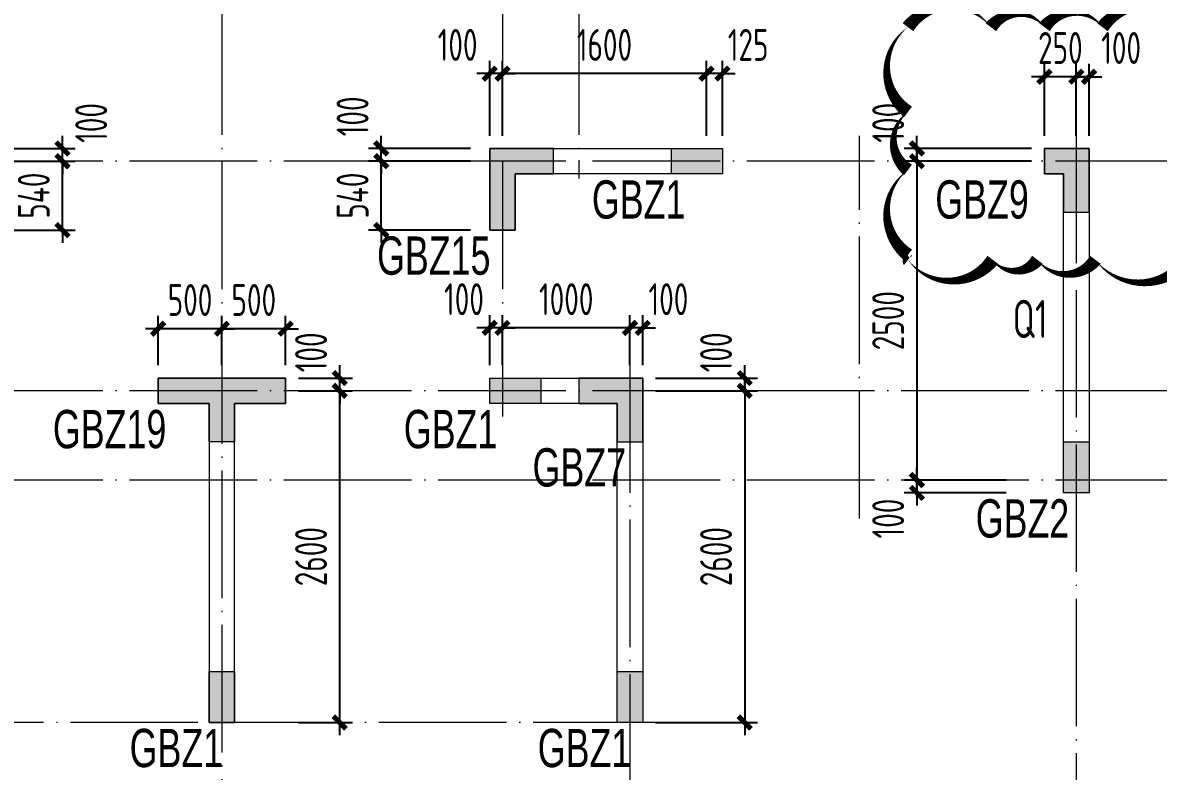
# Model space of a CAD drawing. Extents: x 5874492 to 7194610, y -939842 to -279257.
# Drawn here: x 6323649 to 6332553, y -764633 to -758765 of the extents above; entities that cross this region are included whole.
import ezdxf
from ezdxf.enums import TextEntityAlignment as Align

# ---------------------------------------------------------------- set-up
doc = ezdxf.new("R2010")
doc.units = 0
doc.header["$LTSCALE"] = 1000
doc.linetypes.add('DOTE', pattern=[2.42, 2, -0.2, 0.02, -0.2])
for name, color, linetype, lineweight in [('A-轴线-塔楼', 1, 'DOTE', 9), ('A-轴线-隔墙', 41, 'DOTE', 9), ('S-基础-HATCH', 251, 'Continuous', 20), ('S-墙柱-COLU', 50, 'Continuous', 20), ('S-墙柱-DIM', 3, 'Continuous', 20), ('S-墙柱-WALL', 6, 'Continuous', 20), ('S-墙柱-编号', 4, 'Continuous', 20), ('S-通用-TEXT', 7, 'Continuous', 20)]:
    doc.layers.add(name, color=color, linetype=linetype, lineweight=lineweight)
doc.layers.add('S-活动层-非打印1', color=170, linetype='Continuous', plot=False)
doc.styles.add('BW_Dim', font='Bweng.shx', dxfattribs={"width": 0.7, "bigfont": 'hztxt.shx'})
doc.styles.add('TSSD_Dimension', font='tssdeng.shx', dxfattribs={"width": 0.7, "bigfont": 'tssdchn.shx'})
doc.styles.add('TSSD_Rein', font='tssdeng.shx', dxfattribs={"width": 0.7, "bigfont": 'hztxt.shx'})
doc.dimstyles.new('TSSD_100_100', dxfattribs={"dimtxt": 250, "dimasz": 100, "dimexe": 100, "dimexo": 100, "dimgap": 100, "dimtad": 1, "dimdec": 0, "dimzin": 0, "dimdsep": 46, "dimtxsty": 'TSSD_Dimension', "dimblk": 'ARCHTICK', "dimcen": 0, "dimdle": 100, "dimclrt": 7, "dimadec": 0, "dimazin": 0, "dimtfac": 1, "dimtdec": 0, "dimtix": 1, "dimtmove": 2, "dimatfit": 0, "dimfxl": 0, "dimtolj": 1, "dimtzin": 0, "dimarcsym": 0})

# ---------------------------------------------------------------- blocks, each defined once
blk = doc.blocks.new('_ArchTick')
at = {"color": 0, "linetype": 'ByBlock', "const_width": 0.4}
blk.add_lwpolyline([(-0.5, -0.5), (0.5, 0.5)], dxfattribs=at)
blk = doc.blocks.new('*D1376')
at = {"layer": 'Defpoints', "color": 0, "transparency": 16777216}
for p in [(6330660.4, -762350.9), (6331460.4, -762350.9), (6331460.4, -762450.9)]:
    blk.add_point(p, dxfattribs=at)
at = {"layer": 'S-墙柱-DIM', "color": 0, "lineweight": -2, "transparency": 16777216}
for p, q in [((6330660.4, -762350.9), (6330660.4, -762250.9)), ((6331360.4, -762350.9), (6330560.4, -762350.9)), ((6330660.4, -762450.9), (6330660.4, -762350.9)), ((6331360.4, -762450.9), (6330560.4, -762450.9)), ((6330660.4, -762450.9), (6330660.4, -762550.9))]:
    blk.add_line(p, q, dxfattribs=at)
at = {"layer": 'S-墙柱-DIM', "color": 0, "lineweight": -2, "transparency": 16777216, "xscale": 100, "yscale": 100, "zscale": 100}
for p, rotation in [((6330660.4, -762350.9), 270), ((6330660.4, -762450.9), 90)]:
    blk.add_blockref('_ArchTick', p, dxfattribs=dict(at, rotation=rotation))
at = {"layer": 'S-墙柱-DIM', "color": 7, "transparency": 16777216, "insert": (6330435.4, -762652.5), "char_height": 250, "attachment_point": 5, "rotation": 90, "style": 'TSSD_Dimension'}
blk.add_mtext('\\A1;100', dxfattribs=at)
blk = doc.blocks.new('*D1377')
at = {"layer": 'Defpoints', "color": 0, "transparency": 16777216}
for p in [(6331660.4, -759850.9), (6330660.4, -762350.9), (6331460.4, -762350.9)]:
    blk.add_point(p, dxfattribs=at)
at = {"layer": 'S-墙柱-DIM', "color": 0, "lineweight": -2, "transparency": 16777216}
for p, q in [((6330660.4, -759750.9), (6330660.4, -762450.9)), ((6331560.4, -759850.9), (6330560.4, -759850.9)), ((6331360.4, -762350.9), (6330560.4, -762350.9))]:
    blk.add_line(p, q, dxfattribs=at)
at = {"layer": 'S-墙柱-DIM', "color": 0, "lineweight": -2, "transparency": 16777216, "xscale": 100, "yscale": 100, "zscale": 100}
for p, rotation in [((6330660.4, -759850.9), 90), ((6330660.4, -762350.9), 270)]:
    blk.add_blockref('_ArchTick', p, dxfattribs=dict(at, rotation=rotation))
at = {"layer": 'S-墙柱-DIM', "color": 7, "transparency": 16777216, "insert": (6330435.4, -761100.9), "char_height": 250, "attachment_point": 5, "rotation": 90, "style": 'TSSD_Dimension'}
blk.add_mtext('\\A1;2500', dxfattribs=at)
blk = doc.blocks.new('*D1378')
at = {"layer": 'Defpoints', "color": 0, "transparency": 16777216}
for p in [(6330660.4, -759750.9), (6331660.4, -759750.9), (6331660.4, -759850.9)]:
    blk.add_point(p, dxfattribs=at)
at = {"layer": 'S-墙柱-DIM', "color": 0, "lineweight": -2, "transparency": 16777216}
for p, q in [((6330660.4, -759750.9), (6330660.4, -759650.9)), ((6331560.4, -759750.9), (6330560.4, -759750.9)), ((6330660.4, -759850.9), (6330660.4, -759750.9)), ((6331560.4, -759850.9), (6330560.4, -759850.9)), ((6330660.4, -759850.9), (6330660.4, -759950.9))]:
    blk.add_line(p, q, dxfattribs=at)
at = {"layer": 'S-墙柱-DIM', "color": 0, "lineweight": -2, "transparency": 16777216, "xscale": 100, "yscale": 100, "zscale": 100}
for p, rotation in [((6330660.4, -759750.9), 270), ((6330660.4, -759850.9), 90)]:
    blk.add_blockref('_ArchTick', p, dxfattribs=dict(at, rotation=rotation))
at = {"layer": 'S-墙柱-DIM', "color": 7, "transparency": 16777216, "insert": (6330435.4, -759549.3), "char_height": 250, "attachment_point": 5, "rotation": 90, "style": 'TSSD_Dimension'}
blk.add_mtext('\\A1;100', dxfattribs=at)
blk = doc.blocks.new('*D1379')
at = {"layer": 'Defpoints', "color": 0, "transparency": 16777216}
for p in [(6331660.4, -759188.4), (6331660.4, -759750.9), (6331910.4, -759750.9)]:
    blk.add_point(p, dxfattribs=at)
at = {"layer": 'S-墙柱-DIM', "color": 0, "lineweight": -2, "transparency": 16777216}
for p, q in [((6331660.4, -759650.9), (6331660.4, -759088.4)), ((6331910.4, -759650.9), (6331910.4, -759088.4)), ((6331660.4, -759188.4), (6331560.4, -759188.4)), ((6331910.4, -759188.4), (6331660.4, -759188.4)), ((6331910.4, -759188.4), (6332010.4, -759188.4))]:
    blk.add_line(p, q, dxfattribs=at)
at = {"layer": 'S-墙柱-DIM', "color": 0, "lineweight": -2, "transparency": 16777216, "xscale": 100, "yscale": 100, "zscale": 100}
blk.add_blockref('_ArchTick', (6331660.4, -759188.4), dxfattribs=at)
at = {"layer": 'S-墙柱-DIM', "color": 0, "lineweight": -2, "transparency": 16777216, "xscale": 100, "yscale": 100, "zscale": 100, "rotation": 180}
blk.add_blockref('_ArchTick', (6331910.4, -759188.4), dxfattribs=at)
at = {"layer": 'S-墙柱-DIM', "color": 7, "transparency": 16777216, "insert": (6331785.4, -758963.4), "char_height": 250, "attachment_point": 5, "style": 'TSSD_Dimension'}
blk.add_mtext('\\A1;250', dxfattribs=at)
blk = doc.blocks.new('*D1380')
at = {"layer": 'Defpoints', "color": 0, "transparency": 16777216}
for p in [(6326460.4, -759850.9), (6327260.4, -759850.9), (6327260.4, -760390.9)]:
    blk.add_point(p, dxfattribs=at)
at = {"layer": 'S-墙柱-DIM', "color": 0, "lineweight": -2, "transparency": 16777216}
for p, q in [((6326460.4, -759850.9), (6326460.4, -759750.9)), ((6327160.4, -759850.9), (6326360.4, -759850.9)), ((6326460.4, -760390.9), (6326460.4, -759850.9)), ((6327160.4, -760390.9), (6326360.4, -760390.9)), ((6326460.4, -760390.9), (6326460.4, -760490.9))]:
    blk.add_line(p, q, dxfattribs=at)
at = {"layer": 'S-墙柱-DIM', "color": 0, "lineweight": -2, "transparency": 16777216, "xscale": 100, "yscale": 100, "zscale": 100}
for p, rotation in [((6326460.4, -759850.9), 270), ((6326460.4, -760390.9), 90)]:
    blk.add_blockref('_ArchTick', p, dxfattribs=dict(at, rotation=rotation))
at = {"layer": 'S-墙柱-DIM', "color": 7, "transparency": 16777216, "insert": (6326235.4, -760120.9), "char_height": 250, "attachment_point": 5, "rotation": 90, "style": 'TSSD_Dimension'}
blk.add_mtext('\\A1;540', dxfattribs=at)
blk = doc.blocks.new('*D1381')
at = {"layer": 'Defpoints', "color": 0, "transparency": 16777216}
for p in [(6326460.4, -759750.9), (6327260.4, -759750.9), (6327260.4, -759850.9)]:
    blk.add_point(p, dxfattribs=at)
at = {"layer": 'S-墙柱-DIM', "color": 0, "lineweight": -2, "transparency": 16777216}
for p, q in [((6326460.4, -759750.9), (6326460.4, -759650.9)), ((6327160.4, -759750.9), (6326360.4, -759750.9)), ((6326460.4, -759850.9), (6326460.4, -759750.9)), ((6327160.4, -759850.9), (6326360.4, -759850.9)), ((6326460.4, -759850.9), (6326460.4, -759950.9))]:
    blk.add_line(p, q, dxfattribs=at)
at = {"layer": 'S-墙柱-DIM', "color": 0, "lineweight": -2, "transparency": 16777216, "xscale": 100, "yscale": 100, "zscale": 100}
for p, rotation in [((6326460.4, -759750.9), 270), ((6326460.4, -759850.9), 90)]:
    blk.add_blockref('_ArchTick', p, dxfattribs=dict(at, rotation=rotation))
at = {"layer": 'S-墙柱-DIM', "color": 7, "transparency": 16777216, "insert": (6326235.4, -759499.3), "char_height": 250, "attachment_point": 5, "rotation": 90, "style": 'TSSD_Dimension'}
blk.add_mtext('\\A1;100', dxfattribs=at)
blk = doc.blocks.new('*D1382')
at = {"layer": 'Defpoints', "color": 0, "transparency": 16777216}
for p in [(6329010.4, -759164.3), (6329010.4, -759750.9), (6329135.4, -759750.9)]:
    blk.add_point(p, dxfattribs=at)
at = {"layer": 'S-墙柱-DIM', "color": 0, "lineweight": -2, "transparency": 16777216}
for p, q in [((6329010.4, -759650.9), (6329010.4, -759064.3)), ((6329135.4, -759650.9), (6329135.4, -759064.3)), ((6329010.4, -759164.3), (6328910.4, -759164.3)), ((6329135.4, -759164.3), (6329010.4, -759164.3)), ((6329135.4, -759164.3), (6329235.4, -759164.3))]:
    blk.add_line(p, q, dxfattribs=at)
at = {"layer": 'S-墙柱-DIM', "color": 0, "lineweight": -2, "transparency": 16777216, "xscale": 100, "yscale": 100, "zscale": 100}
blk.add_blockref('_ArchTick', (6329010.4, -759164.3), dxfattribs=at)
at = {"layer": 'S-墙柱-DIM', "color": 0, "lineweight": -2, "transparency": 16777216, "xscale": 100, "yscale": 100, "zscale": 100, "rotation": 180}
blk.add_blockref('_ArchTick', (6329135.4, -759164.3), dxfattribs=at)
at = {"layer": 'S-墙柱-DIM', "color": 7, "transparency": 16777216, "insert": (6329337, -758939.3), "char_height": 250, "attachment_point": 5, "style": 'TSSD_Dimension'}
blk.add_mtext('\\A1;125', dxfattribs=at)
blk = doc.blocks.new('*D1383')
at = {"layer": 'Defpoints', "color": 0, "transparency": 16777216}
for p in [(6327410.4, -759164.3), (6327410.4, -759750.9), (6329010.4, -759750.9)]:
    blk.add_point(p, dxfattribs=at)
at = {"layer": 'S-墙柱-DIM', "color": 0, "lineweight": -2, "transparency": 16777216}
for p, q in [((6327410.4, -759650.9), (6327410.4, -759064.3)), ((6329010.4, -759650.9), (6329010.4, -759064.3)), ((6329110.4, -759164.3), (6327310.4, -759164.3))]:
    blk.add_line(p, q, dxfattribs=at)
at = {"layer": 'S-墙柱-DIM', "color": 0, "lineweight": -2, "transparency": 16777216, "xscale": 100, "yscale": 100, "zscale": 100, "rotation": 180}
blk.add_blockref('_ArchTick', (6327410.4, -759164.3), dxfattribs=at)
at = {"layer": 'S-墙柱-DIM', "color": 0, "lineweight": -2, "transparency": 16777216, "xscale": 100, "yscale": 100, "zscale": 100}
blk.add_blockref('_ArchTick', (6329010.4, -759164.3), dxfattribs=at)
at = {"layer": 'S-墙柱-DIM', "color": 7, "transparency": 16777216, "insert": (6328210.4, -758939.3), "char_height": 250, "attachment_point": 5, "style": 'TSSD_Dimension'}
blk.add_mtext('\\A1;1600', dxfattribs=at)
blk = doc.blocks.new('*D1388')
at = {"layer": 'Defpoints', "color": 0, "transparency": 16777216}
for p in [(6328510.4, -761650.9), (6328510.4, -764250.9), (6329310.4, -764250.9)]:
    blk.add_point(p, dxfattribs=at)
at = {"layer": 'S-墙柱-DIM', "color": 0, "lineweight": -2, "transparency": 16777216}
for p, q in [((6329310.4, -761550.9), (6329310.4, -764350.9)), ((6328610.4, -761650.9), (6329410.4, -761650.9)), ((6328610.4, -764250.9), (6329410.4, -764250.9))]:
    blk.add_line(p, q, dxfattribs=at)
at = {"layer": 'S-墙柱-DIM', "color": 0, "lineweight": -2, "transparency": 16777216, "xscale": 100, "yscale": 100, "zscale": 100}
for p, rotation in [((6329310.4, -761650.9), 90), ((6329310.4, -764250.9), 270)]:
    blk.add_blockref('_ArchTick', p, dxfattribs=dict(at, rotation=rotation))
at = {"layer": 'S-墙柱-DIM', "color": 7, "transparency": 16777216, "insert": (6329085.4, -762950.9), "char_height": 250, "attachment_point": 5, "rotation": 90, "style": 'TSSD_Dimension'}
blk.add_mtext('\\A1;2600', dxfattribs=at)
blk = doc.blocks.new('*D1389')
at = {"layer": 'Defpoints', "color": 0, "transparency": 16777216}
for p in [(6328510.4, -761550.9), (6329310.4, -761550.9), (6328510.4, -761650.9)]:
    blk.add_point(p, dxfattribs=at)
at = {"layer": 'S-墙柱-DIM', "color": 0, "lineweight": -2, "transparency": 16777216}
for p, q in [((6329310.4, -761550.9), (6329310.4, -761450.9)), ((6328610.4, -761550.9), (6329410.4, -761550.9)), ((6329310.4, -761650.9), (6329310.4, -761550.9)), ((6328610.4, -761650.9), (6329410.4, -761650.9)), ((6329310.4, -761650.9), (6329310.4, -761750.9))]:
    blk.add_line(p, q, dxfattribs=at)
at = {"layer": 'S-墙柱-DIM', "color": 0, "lineweight": -2, "transparency": 16777216, "xscale": 100, "yscale": 100, "zscale": 100}
for p, rotation in [((6329310.4, -761550.9), 270), ((6329310.4, -761650.9), 90)]:
    blk.add_blockref('_ArchTick', p, dxfattribs=dict(at, rotation=rotation))
at = {"layer": 'S-墙柱-DIM', "color": 7, "transparency": 16777216, "insert": (6329085.4, -761349.3), "char_height": 250, "attachment_point": 5, "rotation": 90, "style": 'TSSD_Dimension'}
blk.add_mtext('\\A1;100', dxfattribs=at)
blk = doc.blocks.new('*D1390')
at = {"layer": 'Defpoints', "color": 0, "transparency": 16777216}
for p in [(6327310.4, -761157.7), (6327310.4, -761550.9), (6327410.3, -761550.9)]:
    blk.add_point(p, dxfattribs=at)
at = {"layer": 'S-墙柱-DIM', "color": 0, "lineweight": -2, "transparency": 16777216}
for p, q in [((6327310.4, -761450.9), (6327310.4, -761057.7)), ((6327410.3, -761450.9), (6327410.3, -761057.7)), ((6327310.4, -761157.7), (6327210.4, -761157.7)), ((6327410.3, -761157.7), (6327310.4, -761157.7)), ((6327410.3, -761157.7), (6327510.3, -761157.7))]:
    blk.add_line(p, q, dxfattribs=at)
at = {"layer": 'S-墙柱-DIM', "color": 0, "lineweight": -2, "transparency": 16777216, "xscale": 100, "yscale": 100, "zscale": 100}
blk.add_blockref('_ArchTick', (6327310.4, -761157.7), dxfattribs=at)
at = {"layer": 'S-墙柱-DIM', "color": 0, "lineweight": -2, "transparency": 16777216, "xscale": 100, "yscale": 100, "zscale": 100, "rotation": 180}
blk.add_blockref('_ArchTick', (6327410.3, -761157.7), dxfattribs=at)
at = {"layer": 'S-墙柱-DIM', "color": 7, "transparency": 16777216, "insert": (6327108.8, -760932.7), "char_height": 250, "attachment_point": 5, "style": 'TSSD_Dimension'}
blk.add_mtext('\\A1;100', dxfattribs=at)
blk = doc.blocks.new('*D1391')
at = {"layer": 'Defpoints', "color": 0, "transparency": 16777216}
for p in [(6327410.3, -761157.7), (6327410.3, -761550.9), (6328410.4, -761550.9)]:
    blk.add_point(p, dxfattribs=at)
at = {"layer": 'S-墙柱-DIM', "color": 0, "lineweight": -2, "transparency": 16777216}
for p, q in [((6327410.3, -761450.9), (6327410.3, -761057.7)), ((6328410.4, -761450.9), (6328410.4, -761057.7)), ((6328510.4, -761157.7), (6327310.3, -761157.7))]:
    blk.add_line(p, q, dxfattribs=at)
at = {"layer": 'S-墙柱-DIM', "color": 0, "lineweight": -2, "transparency": 16777216, "xscale": 100, "yscale": 100, "zscale": 100, "rotation": 180}
blk.add_blockref('_ArchTick', (6327410.3, -761157.7), dxfattribs=at)
at = {"layer": 'S-墙柱-DIM', "color": 0, "lineweight": -2, "transparency": 16777216, "xscale": 100, "yscale": 100, "zscale": 100}
blk.add_blockref('_ArchTick', (6328410.4, -761157.7), dxfattribs=at)
at = {"layer": 'S-墙柱-DIM', "color": 7, "transparency": 16777216, "insert": (6327910.4, -760932.7), "char_height": 250, "attachment_point": 5, "style": 'TSSD_Dimension'}
blk.add_mtext('\\A1;1000', dxfattribs=at)
blk = doc.blocks.new('*D1392')
at = {"layer": 'Defpoints', "color": 0, "transparency": 16777216}
for p in [(6328410.4, -761157.7), (6328410.4, -761550.9), (6328510.4, -761550.9)]:
    blk.add_point(p, dxfattribs=at)
at = {"layer": 'S-墙柱-DIM', "color": 0, "lineweight": -2, "transparency": 16777216}
for p, q in [((6328410.4, -761450.9), (6328410.4, -761057.7)), ((6328510.4, -761450.9), (6328510.4, -761057.7)), ((6328410.4, -761157.7), (6328310.4, -761157.7)), ((6328510.4, -761157.7), (6328410.4, -761157.7)), ((6328510.4, -761157.7), (6328610.4, -761157.7))]:
    blk.add_line(p, q, dxfattribs=at)
at = {"layer": 'S-墙柱-DIM', "color": 0, "lineweight": -2, "transparency": 16777216, "xscale": 100, "yscale": 100, "zscale": 100}
blk.add_blockref('_ArchTick', (6328410.4, -761157.7), dxfattribs=at)
at = {"layer": 'S-墙柱-DIM', "color": 0, "lineweight": -2, "transparency": 16777216, "xscale": 100, "yscale": 100, "zscale": 100, "rotation": 180}
blk.add_blockref('_ArchTick', (6328510.4, -761157.7), dxfattribs=at)
at = {"layer": 'S-墙柱-DIM', "color": 7, "transparency": 16777216, "insert": (6328712, -760932.7), "char_height": 250, "attachment_point": 5, "style": 'TSSD_Dimension'}
blk.add_mtext('\\A1;100', dxfattribs=at)
blk = doc.blocks.new('*D1393')
at = {"layer": 'Defpoints', "color": 0, "transparency": 16777216}
for p in [(6325710.4, -761650.9), (6326134.5, -761650.9), (6325710.4, -764250.9)]:
    blk.add_point(p, dxfattribs=at)
at = {"layer": 'S-墙柱-DIM', "color": 0, "lineweight": -2, "transparency": 16777216}
for p, q in [((6326134.5, -764350.9), (6326134.5, -761550.9)), ((6325810.4, -761650.9), (6326234.5, -761650.9)), ((6325810.4, -764250.9), (6326234.5, -764250.9))]:
    blk.add_line(p, q, dxfattribs=at)
at = {"layer": 'S-墙柱-DIM', "color": 0, "lineweight": -2, "transparency": 16777216, "xscale": 100, "yscale": 100, "zscale": 100}
for p, rotation in [((6326134.5, -761650.9), 90), ((6326134.5, -764250.9), 270)]:
    blk.add_blockref('_ArchTick', p, dxfattribs=dict(at, rotation=rotation))
at = {"layer": 'S-墙柱-DIM', "color": 7, "transparency": 16777216, "insert": (6325909.5, -762950.9), "char_height": 250, "attachment_point": 5, "rotation": 90, "style": 'TSSD_Dimension'}
blk.add_mtext('\\A1;2600', dxfattribs=at)
blk = doc.blocks.new('*D1394')
at = {"layer": 'Defpoints', "color": 0, "transparency": 16777216}
for p in [(6325710.4, -761550.9), (6326134.5, -761550.9), (6325710.4, -761650.9)]:
    blk.add_point(p, dxfattribs=at)
at = {"layer": 'S-墙柱-DIM', "color": 0, "lineweight": -2, "transparency": 16777216}
for p, q in [((6326134.5, -761550.9), (6326134.5, -761450.9)), ((6325810.4, -761550.9), (6326234.5, -761550.9)), ((6326134.5, -761650.9), (6326134.5, -761550.9)), ((6325810.4, -761650.9), (6326234.5, -761650.9)), ((6326134.5, -761650.9), (6326134.5, -761750.9))]:
    blk.add_line(p, q, dxfattribs=at)
at = {"layer": 'S-墙柱-DIM', "color": 0, "lineweight": -2, "transparency": 16777216, "xscale": 100, "yscale": 100, "zscale": 100}
for p, rotation in [((6326134.5, -761550.9), 270), ((6326134.5, -761650.9), 90)]:
    blk.add_blockref('_ArchTick', p, dxfattribs=dict(at, rotation=rotation))
at = {"layer": 'S-墙柱-DIM', "color": 7, "transparency": 16777216, "insert": (6325909.5, -761349.3), "char_height": 250, "attachment_point": 5, "rotation": 90, "style": 'TSSD_Dimension'}
blk.add_mtext('\\A1;100', dxfattribs=at)
blk = doc.blocks.new('*D1395')
at = {"layer": 'Defpoints', "color": 0, "transparency": 16777216}
for p in [(6325210.4, -761164.1), (6325210.4, -761550.9), (6325710.4, -761550.9)]:
    blk.add_point(p, dxfattribs=at)
at = {"layer": 'S-墙柱-DIM', "color": 0, "lineweight": -2, "transparency": 16777216}
for p, q in [((6325210.4, -761450.9), (6325210.4, -761064.1)), ((6325710.4, -761450.9), (6325710.4, -761064.1)), ((6325210.4, -761164.1), (6325110.4, -761164.1)), ((6325710.4, -761164.1), (6325210.4, -761164.1)), ((6325710.4, -761164.1), (6325810.4, -761164.1))]:
    blk.add_line(p, q, dxfattribs=at)
at = {"layer": 'S-墙柱-DIM', "color": 0, "lineweight": -2, "transparency": 16777216, "xscale": 100, "yscale": 100, "zscale": 100}
blk.add_blockref('_ArchTick', (6325210.4, -761164.1), dxfattribs=at)
at = {"layer": 'S-墙柱-DIM', "color": 0, "lineweight": -2, "transparency": 16777216, "xscale": 100, "yscale": 100, "zscale": 100, "rotation": 180}
blk.add_blockref('_ArchTick', (6325710.4, -761164.1), dxfattribs=at)
at = {"layer": 'S-墙柱-DIM', "color": 7, "transparency": 16777216, "insert": (6325460.4, -760939.1), "char_height": 250, "attachment_point": 5, "style": 'TSSD_Dimension'}
blk.add_mtext('\\A1;500', dxfattribs=at)
blk = doc.blocks.new('*D1396')
at = {"layer": 'Defpoints', "color": 0, "transparency": 16777216}
for p in [(6324710.4, -761164.1), (6324710.4, -761550.9), (6325210.4, -761550.9)]:
    blk.add_point(p, dxfattribs=at)
at = {"layer": 'S-墙柱-DIM', "color": 0, "lineweight": -2, "transparency": 16777216}
for p, q in [((6324710.4, -761450.9), (6324710.4, -761064.1)), ((6325210.4, -761450.9), (6325210.4, -761064.1)), ((6324710.4, -761164.1), (6324610.4, -761164.1)), ((6325210.4, -761164.1), (6324710.4, -761164.1)), ((6325210.4, -761164.1), (6325310.4, -761164.1))]:
    blk.add_line(p, q, dxfattribs=at)
at = {"layer": 'S-墙柱-DIM', "color": 0, "lineweight": -2, "transparency": 16777216, "xscale": 100, "yscale": 100, "zscale": 100}
blk.add_blockref('_ArchTick', (6324710.4, -761164.1), dxfattribs=at)
at = {"layer": 'S-墙柱-DIM', "color": 0, "lineweight": -2, "transparency": 16777216, "xscale": 100, "yscale": 100, "zscale": 100, "rotation": 180}
blk.add_blockref('_ArchTick', (6325210.4, -761164.1), dxfattribs=at)
at = {"layer": 'S-墙柱-DIM', "color": 7, "transparency": 16777216, "insert": (6324960.4, -760939.1), "char_height": 250, "attachment_point": 5, "style": 'TSSD_Dimension'}
blk.add_mtext('\\A1;500', dxfattribs=at)
blk = doc.blocks.new('*D1406')
at = {"layer": 'Defpoints', "color": 0, "transparency": 16777216}
for p in [(6323160.4, -759850.9), (6323960.4, -759850.9), (6323160.4, -760390.9)]:
    blk.add_point(p, dxfattribs=at)
at = {"layer": 'S-墙柱-DIM', "color": 0, "lineweight": -2, "transparency": 16777216}
for p, q in [((6323960.4, -759850.9), (6323960.4, -759750.9)), ((6323260.4, -759850.9), (6324060.4, -759850.9)), ((6323960.4, -760390.9), (6323960.4, -759850.9)), ((6323260.4, -760390.9), (6324060.4, -760390.9)), ((6323960.4, -760390.9), (6323960.4, -760490.9))]:
    blk.add_line(p, q, dxfattribs=at)
at = {"layer": 'S-墙柱-DIM', "color": 0, "lineweight": -2, "transparency": 16777216, "xscale": 100, "yscale": 100, "zscale": 100}
for p, rotation in [((6323960.4, -759850.9), 270), ((6323960.4, -760390.9), 90)]:
    blk.add_blockref('_ArchTick', p, dxfattribs=dict(at, rotation=rotation))
at = {"layer": 'S-墙柱-DIM', "color": 7, "transparency": 16777216, "insert": (6323735.4, -760120.9), "char_height": 250, "attachment_point": 5, "rotation": 90, "style": 'TSSD_Dimension'}
blk.add_mtext('\\A1;540', dxfattribs=at)
blk = doc.blocks.new('*D1407')
at = {"layer": 'Defpoints', "color": 0, "transparency": 16777216}
for p in [(6323160.4, -759750.9), (6323960.4, -759750.9), (6323160.4, -759850.9)]:
    blk.add_point(p, dxfattribs=at)
at = {"layer": 'S-墙柱-DIM', "color": 0, "lineweight": -2, "transparency": 16777216}
for p, q in [((6323960.4, -759750.9), (6323960.4, -759650.9)), ((6323260.4, -759750.9), (6324060.4, -759750.9)), ((6323960.4, -759850.9), (6323960.4, -759750.9)), ((6323260.4, -759850.9), (6324060.4, -759850.9)), ((6323960.4, -759850.9), (6323960.4, -759950.9))]:
    blk.add_line(p, q, dxfattribs=at)
at = {"layer": 'S-墙柱-DIM', "color": 0, "lineweight": -2, "transparency": 16777216, "xscale": 100, "yscale": 100, "zscale": 100}
for p, rotation in [((6323960.4, -759750.9), 270), ((6323960.4, -759850.9), 90)]:
    blk.add_blockref('_ArchTick', p, dxfattribs=dict(at, rotation=rotation))
at = {"layer": 'S-墙柱-DIM', "color": 7, "transparency": 16777216, "insert": (6324185.4, -759550.9), "char_height": 250, "attachment_point": 5, "rotation": 90, "style": 'TSSD_Dimension'}
blk.add_mtext('\\A1;100', dxfattribs=at)
blk = doc.blocks.new('*D1643')
at = {"layer": 'Defpoints', "color": 0, "transparency": 16777216}
for p in [(6327310.4, -759164.3), (6327310.4, -759750.9), (6327410.4, -759750.9)]:
    blk.add_point(p, dxfattribs=at)
at = {"layer": 'S-墙柱-DIM', "color": 0, "lineweight": -2, "transparency": 16777216}
for p, q in [((6327310.4, -759650.9), (6327310.4, -759064.3)), ((6327410.4, -759650.9), (6327410.4, -759064.3)), ((6327310.4, -759164.3), (6327210.4, -759164.3)), ((6327410.4, -759164.3), (6327310.4, -759164.3)), ((6327410.4, -759164.3), (6327510.4, -759164.3))]:
    blk.add_line(p, q, dxfattribs=at)
at = {"layer": 'S-墙柱-DIM', "color": 0, "lineweight": -2, "transparency": 16777216, "xscale": 100, "yscale": 100, "zscale": 100}
blk.add_blockref('_ArchTick', (6327310.4, -759164.3), dxfattribs=at)
at = {"layer": 'S-墙柱-DIM', "color": 0, "lineweight": -2, "transparency": 16777216, "xscale": 100, "yscale": 100, "zscale": 100, "rotation": 180}
blk.add_blockref('_ArchTick', (6327410.4, -759164.3), dxfattribs=at)
at = {"layer": 'S-墙柱-DIM', "color": 7, "transparency": 16777216, "insert": (6327058.8, -758939.3), "char_height": 250, "attachment_point": 5, "style": 'TSSD_Dimension'}
blk.add_mtext('\\A1;100', dxfattribs=at)
blk = doc.blocks.new('*D1644')
at = {"layer": 'Defpoints', "color": 0, "transparency": 16777216}
for p in [(6331910.4, -759188.4), (6331910.4, -759750.9), (6332010.4, -759750.9)]:
    blk.add_point(p, dxfattribs=at)
at = {"layer": 'S-墙柱-DIM', "color": 0, "lineweight": -2, "transparency": 16777216}
for p, q in [((6331910.4, -759650.9), (6331910.4, -759088.4)), ((6332010.4, -759650.9), (6332010.4, -759088.4)), ((6331910.4, -759188.4), (6331810.4, -759188.4)), ((6332010.4, -759188.4), (6331910.4, -759188.4)), ((6332010.4, -759188.4), (6332110.4, -759188.4))]:
    blk.add_line(p, q, dxfattribs=at)
at = {"layer": 'S-墙柱-DIM', "color": 0, "lineweight": -2, "transparency": 16777216, "xscale": 100, "yscale": 100, "zscale": 100}
blk.add_blockref('_ArchTick', (6331910.4, -759188.4), dxfattribs=at)
at = {"layer": 'S-墙柱-DIM', "color": 0, "lineweight": -2, "transparency": 16777216, "xscale": 100, "yscale": 100, "zscale": 100, "rotation": 180}
blk.add_blockref('_ArchTick', (6332010.4, -759188.4), dxfattribs=at)
at = {"layer": 'S-墙柱-DIM', "color": 7, "transparency": 16777216, "insert": (6332262, -758963.4), "char_height": 250, "attachment_point": 5, "style": 'TSSD_Dimension'}
blk.add_mtext('\\A1;100', dxfattribs=at)
blk = doc.blocks.new('ZHOUWANG3')
at = {"layer": 'A-轴线-塔楼', "linetype": 'DOTE', "ltscale": 0.5}
for p, q in [((118951.9, 248942.1), (118951.9, 226833.6)), ((121151.8, 248942.1), (121151.8, 239686.4)), ((121751.8, 248942.1), (121751.8, 241549.6)), ((125651.9, 241886.4), (125651.9, 226833.6)), ((139798.4, 241686.4), (85361.6, 241686.4)), ((122151.9, 240086.4), (122151.9, 225988.1)), ((139798.4, 239886.4), (85361.6, 239886.4)), ((139798.4, 239186.4), (85361.6, 239186.4))]:
    blk.add_line(p, q, dxfattribs=at)
at = {"layer": 'A-轴线-隔墙', "ltscale": 0.5}
for p, q in [((123951.9, 238886.4), (123951.9, 241886.4)), ((122393.7, 237286.4), (101607.8, 237286.4))]:
    blk.add_line(p, q, dxfattribs=at)

msp = doc.modelspace()

# ---------------------------------------------------------------- hatches: boundary and pattern name
at = {"layer": 'S-基础-HATCH'}
for points in [[(6327510.4, -759950.9), (6327810.4, -759950.9), (6327810.4, -759750.9), (6327310.4, -759750.9), (6327310.4, -760390.9), (6327510.4, -760390.9)], [(6328735.4, -759750.9), (6329135.4, -759750.9), (6329135.4, -759950.9), (6328735.4, -759950.9)], [(6331660.4, -759750.9), (6331660.4, -759950.9), (6331810.4, -759950.9), (6331810.4, -760250.9), (6332010.4, -760250.9), (6332010.4, -759750.9)], [(6325710.4, -761550.9), (6325710.4, -761750.9), (6325310.4, -761750.9), (6325310.4, -762050.9), (6325110.4, -762050.9), (6325110.4, -761750.9), (6324710.4, -761750.9), (6324710.4, -761550.9)], [(6327310.4, -761750.9), (6327310.4, -761550.9), (6327710.4, -761550.9), (6327710.4, -761750.9)], [(6328310.4, -761750.9), (6328310.4, -762050.9), (6328510.4, -762050.9), (6328510.4, -761550.9), (6328010.4, -761550.9), (6328010.4, -761750.9)], [(6332010.4, -762050.9), (6332010.4, -762450.9), (6331810.4, -762450.9), (6331810.4, -762050.9)], [(6325310.4, -764250.9), (6325110.4, -764250.9), (6325110.4, -763850.9), (6325310.4, -763850.9)], [(6328510.4, -763850.9), (6328510.4, -764250.9), (6328310.4, -764250.9), (6328310.4, -763850.9)]]:
    msp.add_hatch(color=256, dxfattribs=at).paths.add_polyline_path(points)

# ---------------------------------------------------------------- linework, layer by layer
at = {"layer": 'S-墙柱-COLU'}
for points in [[(6327510.4, -759950.9), (6327810.4, -759950.9), (6327810.4, -759750.9), (6327310.4, -759750.9), (6327310.4, -760390.9), (6327510.4, -760390.9)], [(6328735.4, -759750.9), (6329135.4, -759750.9), (6329135.4, -759950.9), (6328735.4, -759950.9)], [(6331810.4, -759950.9), (6331810.4, -760250.9), (6332010.4, -760250.9), (6332010.4, -759750.9), (6331660.4, -759750.9), (6331660.4, -759950.9)], [(6325710.4, -761550.9), (6325710.4, -761750.9), (6325310.4, -761750.9), (6325310.4, -762050.9), (6325110.4, -762050.9), (6325110.4, -761750.9), (6324710.4, -761750.9), (6324710.4, -761550.9)], [(6327310.4, -761750.9), (6327310.4, -761550.9), (6327710.4, -761550.9), (6327710.4, -761750.9)], [(6328310.4, -761750.9), (6328310.4, -762050.9), (6328510.4, -762050.9), (6328510.4, -761550.9), (6328010.4, -761550.9), (6328010.4, -761750.9)], [(6332010.4, -762050.9), (6332010.4, -762450.9), (6331810.4, -762450.9), (6331810.4, -762050.9)], [(6325310.4, -764250.9), (6325110.4, -764250.9), (6325110.4, -763850.9), (6325310.4, -763850.9)], [(6328510.4, -763850.9), (6328510.4, -764250.9), (6328310.4, -764250.9), (6328310.4, -763850.9)]]:
    msp.add_lwpolyline(points, close=True, dxfattribs=at)
at = {"layer": 'S-墙柱-WALL'}
for points in [[(6329135.4, -759750.9), (6329135.4, -759950.9), (6327510.4, -759950.9), (6327510.4, -760390.9), (6327310.4, -760390.9), (6327310.4, -759750.9)], [(6332010.4, -762450.9), (6331810.4, -762450.9), (6331810.4, -759950.9), (6331660.4, -759950.9), (6331660.4, -759750.9), (6332010.4, -759750.9)], [(6325110.4, -764250.9), (6325310.4, -764250.9), (6325310.4, -761750.9), (6325710.4, -761750.9), (6325710.4, -761550.9), (6324710.4, -761550.9), (6324710.4, -761750.9), (6325110.4, -761750.9)], [(6328310.4, -761750.9), (6327310.4, -761750.9), (6327310.4, -761550.9), (6328510.4, -761550.9), (6328510.4, -764250.9), (6328310.4, -764250.9)]]:
    msp.add_lwpolyline(points, close=True, dxfattribs=at)
at = {"layer": 'S-活动层-非打印1'}
msp.add_lwpolyline([(6330590.2, -758799.9, 0, 105, 0.5), (6330590.2, -759464.9, 0, 105, 0.5), (6330590.2, -759919.9, 0, 105, 0.5), (6330590.2, -760584.9, 0, 105, 0.5), (6330590.2, -760623.9, 0, 105, 0.5), (6331255.2, -760623.9, 0, 105, 0.5), (6331605.2, -760623.9, 0, 105, 0.5), (6332060.2, -760623.9, 0, 105, 0.5), (6332780.4, -760623.9, 0, 105, 0.5), (6332780.4, -760273.9, 0, 105, 0.5), (6332780.4, -759853.9, 0, 105, 0.5), (6332780.4, -759293.9, 0, 105, 0.5), (6332780.4, -758799.9, 0, 105, 0.5), (6332115.4, -758799.9, 0, 105, 0.5), (6331660.4, -758799.9, 0, 105, 0.5), (6331240.4, -758799.9, 0, 105, 0.5)], format="xyseb", close=True, dxfattribs=at)

# ---------------------------------------------------------------- block references
msp.add_blockref('ZHOUWANG3', (6206258.5, -1001537.3))

# ---------------------------------------------------------------- texts
at = {"layer": 'S-墙柱-编号', "style": 'TSSD_Rein', "width": 0.7}
msp.add_text('Q1', height=300, dxfattribs=at).set_placement((6331410.9, -761237.2))
at = {"layer": 'S-通用-TEXT', "style": 'BW_Dim', "width": 0.7}
for s, p in [('GBZ1', (6328112, -760000.9)), ('GBZ9', (6330804.7, -760000.9)), ('GBZ15', (6326427, -760440.9)), ('GBZ19', (6323885.1, -761800.9)), ('GBZ1', (6326637, -761800.9)), ('GBZ7', (6327646.6, -762100.9)), ('GBZ2', (6331121.6, -762500.9)), ('GBZ1', (6324487, -764300.9)), ('GBZ1', (6327687, -764300.9))]:
    msp.add_text(s, height=300, dxfattribs=at).set_placement(p, align=Align.TOP_LEFT)

# ---------------------------------------------------------------- dimensions: what is measured, and where the dimension line sits
at = {"layer": 'S-墙柱-DIM'}
for base, p1, p2, angle, picture, middle in [((6327310.4, -759164.3), (6327410.4, -759750.9), (6327310.4, -759750.9), 180, '*D1643', (6327058.8, -758939.3)), ((6329010.4, -759164.3), (6329135.4, -759750.9), (6329010.4, -759750.9), 180, '*D1382', (6329337, -758939.3)), ((6331910.4, -759188.4), (6332010.4, -759750.9), (6331910.4, -759750.9), 180, '*D1644', (6332262, -758963.4)), ((6326460.4, -759750.9), (6327260.4, -759850.9), (6327260.4, -759750.9), 90, '*D1381', (6326235.4, -759499.3)), ((6323960.4, -759750.9), (6323160.4, -759850.9), (6323160.4, -759750.9), 90, '*D1407', (6324185.4, -759550.9)), ((6330660.4, -759750.9), (6331660.4, -759850.9), (6331660.4, -759750.9), 90, '*D1378', (6330435.4, -759549.3)), ((6327310.4, -761157.7), (6327410.3, -761550.9), (6327310.4, -761550.9), 180, '*D1390', (6327108.8, -760932.7)), ((6328410.4, -761157.7), (6328510.4, -761550.9), (6328410.4, -761550.9), 180, '*D1392', (6328712, -760932.7)), ((6326134.5, -761550.9), (6325710.4, -761650.9), (6325710.4, -761550.9), 90, '*D1394', (6325909.5, -761349.3)), ((6329310.4, -761550.9), (6328510.4, -761650.9), (6328510.4, -761550.9), 90, '*D1389', (6329085.4, -761349.3)), ((6330660.4, -762350.9), (6331460.4, -762450.9), (6331460.4, -762350.9), 90, '*D1376', (6330435.4, -762652.5))]:
    dim = msp.add_linear_dim(base=base, p1=p1, p2=p2, angle=angle, dimstyle='TSSD_100_100', dxfattribs=at)
    dim.commit()
    dim.dimension.update_dxf_attribs({"geometry": picture, "text_midpoint": middle, "dimtype": 128})
for base, p1, p2, angle, picture, middle in [((6327410.4, -759164.3), (6329010.4, -759750.9), (6327410.4, -759750.9), 180, '*D1383', (6328210.4, -758939.3)), ((6331660.4, -759188.4), (6331910.4, -759750.9), (6331660.4, -759750.9), 180, '*D1379', (6331785.4, -758963.4)), ((6323960.4, -759850.9), (6323160.4, -760390.9), (6323160.4, -759850.9), 90, '*D1406', (6323735.4, -760120.9)), ((6326460.4, -759850.9), (6327260.4, -760390.9), (6327260.4, -759850.9), 90, '*D1380', (6326235.4, -760120.9)), ((6330660.4, -762350.9), (6331660.4, -759850.9), (6331460.4, -762350.9), 90, '*D1377', (6330435.4, -761100.9)), ((6324710.4, -761164.1), (6325210.4, -761550.9), (6324710.4, -761550.9), 180, '*D1396', (6324960.4, -760939.1)), ((6325210.4, -761164.1), (6325710.4, -761550.9), (6325210.4, -761550.9), 180, '*D1395', (6325460.4, -760939.1)), ((6327410.3, -761157.7), (6328410.4, -761550.9), (6327410.3, -761550.9), 180, '*D1391', (6327910.4, -760932.7)), ((6326134.5, -761650.9), (6325710.4, -764250.9), (6325710.4, -761650.9), 90, '*D1393', (6325909.5, -762950.9)), ((6329310.4, -764250.9), (6328510.4, -761650.9), (6328510.4, -764250.9), 90, '*D1388', (6329085.4, -762950.9))]:
    dim = msp.add_linear_dim(base=base, p1=p1, p2=p2, angle=angle, dimstyle='TSSD_100_100', dxfattribs=at)
    dim.commit()
    dim.dimension.update_dxf_attribs({"geometry": picture, "text_midpoint": middle})

doc.saveas('drawing.dxf')
